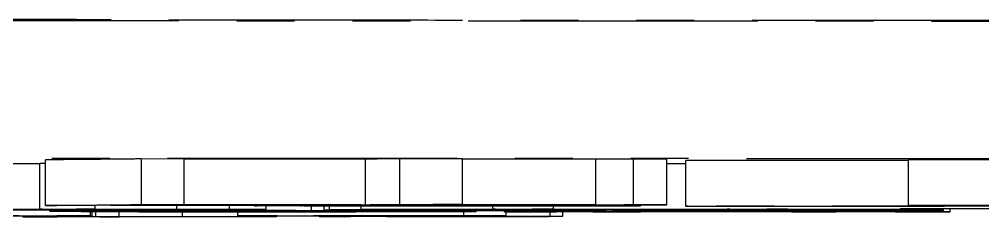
# Model space of a CAD drawing. Header units: millimetres. Extents: x 2687 to 4367, y 1046 to 2234.
# Drawn here: x 3437.37 to 3458.51, y 1266.91 to 1271.24 of the extents above; entities that cross this region are included whole.
import ezdxf

# ---------------------------------------------------------------- set-up
doc = ezdxf.new("R2010")
doc.units = ezdxf.units.MM
doc.linetypes.add('PHANTOM', pattern=[12.7, 6.35, -1.27, 1.27, -1.27, 1.27, -1.27])

msp = doc.modelspace()

# ---------------------------------------------------------------- linework, layer by layer
at = {"color": 7, "linetype": 'PHANTOM', "lineweight": 25}
for p, q in [((3437.943, 1267.157), (3437.943, 1268.157)), ((3440.984, 1268.174), (3440.044, 1268.176)), ((3440.044, 1268.176), (3440.044, 1267.176)), ((3444.963, 1268.172), (3440.984, 1268.174)), ((3440.984, 1267.174), (3440.984, 1268.174)), ((3444.963, 1267.172), (3444.963, 1268.172)), ((3447.095, 1268.178), (3445.715, 1268.18)), ((3445.715, 1267.18), (3445.715, 1268.18)), ((3447.095, 1267.178), (3447.095, 1268.178)), ((3450.02, 1268.17), (3447.095, 1268.171)), ((3450.847, 1268.171), (3450.02, 1268.17)), ((3450.02, 1267.17), (3450.02, 1268.17)), ((3451.577, 1268.169), (3450.847, 1268.171)), ((3450.847, 1267.171), (3450.847, 1268.171)), ((3451.577, 1267.169), (3451.577, 1268.169)), ((3451.989, 1267.142), (3451.989, 1268.142)), ((3460.948, 1268.151), (3456.879, 1268.157)), ((3456.879, 1267.157), (3456.879, 1268.157)), ((3437.819, 1268.068), (3436.258, 1268.068)), ((3437.943, 1268.075), (3437.819, 1268.075)), ((3437.819, 1267.075), (3437.819, 1268.075)), ((3451.989, 1268.072), (3451.577, 1268.072)), ((3434.178, 1267.065), (3441.171, 1267.065)), ((3435.854, 1267.068), (3437.876, 1267.068)), ((3440.824, 1267.067), (3435.969, 1267.067)), ((3437.472, 1267.064), (3436.085, 1267.064)), ((3437.53, 1267.05), (3436.836, 1267.049)), ((3437.183, 1267.06), (3437.472, 1267.064)), ((3437.472, 1267.06), (3441.055, 1267.06)), ((3438.917, 1267.06), (3437.53, 1267.06)), ((3437.53, 1267.06), (3437.53, 1267.05)), ((3437.819, 1267.075), (3439.032, 1267.074)), ((3439.063, 1267.157), (3437.943, 1267.157)), ((3438.041, 1267.028), (3438.041, 1267.06)), ((3442.789, 1267.064), (3438.57, 1267.064)), ((3439.032, 1267.074), (3438.628, 1267.073)), ((3438.628, 1267.073), (3438.628, 1267.068)), ((3438.628, 1267.068), (3440.824, 1267.068)), ((3438.917, 1267.05), (3438.917, 1267.06)), ((3439.61, 1267.051), (3438.917, 1267.05)), ((3438.934, 1266.928), (3438.934, 1267.05)), ((3438.971, 1266.928), (3438.971, 1267.05)), ((3439.032, 1267.074), (3439.032, 1267.157)), ((3439.046, 1266.911), (3439.046, 1267.05)), ((3439.281, 1267.159), (3439.063, 1267.157)), ((3443.327, 1267.157), (3439.281, 1267.159)), ((3440.067, 1267.167), (3439.374, 1267.16)), ((3439.374, 1267.16), (3443.419, 1267.158)), ((3439.558, 1266.91), (3439.558, 1267.049)), ((3441.113, 1267.06), (3439.61, 1267.06)), ((3439.61, 1267.06), (3439.61, 1267.051)), ((3439.61, 1267.05), (3439.61, 1267.051)), ((3439.61, 1267.049), (3439.61, 1267.05)), ((3440.044, 1267.176), (3440.984, 1267.174)), ((3444.113, 1267.165), (3440.067, 1267.167)), ((3440.825, 1267.174), (3440.16, 1267.167)), ((3440.16, 1267.167), (3444.205, 1267.165)), ((3440.824, 1267.073), (3440.824, 1267.158)), ((3440.824, 1267.068), (3440.824, 1267.073)), ((3440.824, 1267.073), (3441.98, 1267.072)), ((3441.575, 1267.067), (3440.824, 1267.066)), ((3440.824, 1267.066), (3440.824, 1267.067)), ((3444.87, 1267.172), (3440.825, 1267.174)), ((3440.949, 1266.911), (3440.949, 1267.048)), ((3440.984, 1267.174), (3444.963, 1267.172)), ((3441.055, 1267.06), (3441.055, 1267.064)), ((3441.055, 1267.06), (3441.46, 1267.062)), ((3441.113, 1267.051), (3441.113, 1267.06)), ((3441.171, 1267.065), (3441.171, 1267.067)), ((3441.171, 1267.065), (3441.864, 1267.066)), ((3441.46, 1267.062), (3441.46, 1267.064)), ((3441.46, 1267.062), (3442.269, 1267.06)), ((3441.98, 1267.072), (3441.517, 1267.071)), ((3441.517, 1267.071), (3441.519, 1267.071)), ((3441.575, 1267.067), (3441.575, 1267.071)), ((3441.864, 1267.066), (3441.864, 1267.072)), ((3441.864, 1267.066), (3442.789, 1267.064)), ((3442.269, 1267.06), (3441.864, 1267.059)), ((3441.864, 1267.059), (3441.864, 1267.05)), ((3441.866, 1267.05), (3441.866, 1267.059)), ((3441.98, 1267.072), (3441.98, 1267.158)), ((3442.163, 1266.929), (3442.163, 1267.06)), ((3442.269, 1267.06), (3442.269, 1267.064)), ((3442.529, 1267.158), (3442.529, 1267.149)), ((3442.584, 1267.15), (3442.584, 1267.158)), ((3442.584, 1267.15), (3443.327, 1267.157)), ((3442.668, 1267.044), (3442.668, 1267.064)), ((3442.718, 1267.015), (3442.718, 1267.064)), ((3442.789, 1267.064), (3442.789, 1267.157)), ((3443.419, 1267.158), (3444.113, 1267.165)), ((3443.419, 1267.165), (3443.419, 1267.158)), ((3444.269, 1267.157), (3443.573, 1267.15)), ((3448.952, 1267.144), (3443.691, 1267.147)), ((3443.782, 1267.043), (3443.782, 1267.147)), ((3444.06, 1267.053), (3444.06, 1267.147)), ((3444.118, 1267.053), (3444.06, 1267.053)), ((3444.176, 1267.061), (3444.176, 1267.146)), ((3444.696, 1267.06), (3444.176, 1267.061)), ((3444.176, 1267.061), (3447.817, 1267.061)), ((3444.205, 1267.165), (3444.87, 1267.172)), ((3444.205, 1267.172), (3444.205, 1267.165)), ((3444.213, 1267.148), (3444.213, 1267.156)), ((3444.213, 1267.148), (3448.867, 1267.146)), ((3448.451, 1267.155), (3444.269, 1267.157)), ((3445.055, 1267.164), (3444.362, 1267.158)), ((3444.362, 1267.158), (3448.543, 1267.156)), ((3444.579, 1267.042), (3444.579, 1267.06)), ((3445.332, 1267.048), (3444.811, 1267.049)), ((3444.811, 1267.049), (3450.244, 1267.049)), ((3444.869, 1267.072), (3444.869, 1267.146)), ((3445.332, 1267.071), (3444.869, 1267.072)), ((3444.869, 1267.072), (3447.817, 1267.072)), ((3449.237, 1267.162), (3445.055, 1267.164)), ((3445.813, 1267.171), (3445.148, 1267.165)), ((3445.148, 1267.165), (3449.329, 1267.163)), ((3445.967, 1267.071), (3445.332, 1267.071)), ((3445.457, 1267.044), (3446.096, 1267.036)), ((3445.715, 1267.18), (3447.095, 1267.178)), ((3449.995, 1267.169), (3445.813, 1267.171)), ((3446.445, 1267.177), (3445.905, 1267.172)), ((3445.905, 1267.172), (3450.02, 1267.17)), ((3447.817, 1267.071), (3445.967, 1267.071)), ((3448.221, 1267.061), (3446.083, 1267.061)), ((3446.096, 1267.061), (3446.096, 1267.036)), ((3447.095, 1267.178), (3446.445, 1267.177)), ((3456.716, 1267.049), (3446.718, 1267.049)), ((3447.181, 1267.055), (3450.244, 1267.055)), ((3447.643, 1267.054), (3447.181, 1267.055)), ((3447.39, 1267.027), (3447.39, 1267.049)), ((3448.279, 1267.054), (3447.643, 1267.054)), ((3447.759, 1267.076), (3447.759, 1267.145)), ((3447.759, 1267.076), (3449.088, 1267.075)), ((3447.817, 1267.061), (3447.817, 1267.071)), ((3448.013, 1267.015), (3448.013, 1267.049)), ((3448.256, 1267.015), (3448.256, 1267.049)), ((3448.266, 1267.153), (3448.451, 1267.155)), ((3448.266, 1267.153), (3448.266, 1267.155)), ((3449.386, 1267.153), (3448.266, 1267.153)), ((3450.244, 1267.054), (3448.279, 1267.054)), ((3448.543, 1267.156), (3449.237, 1267.162)), ((3448.543, 1267.162), (3448.543, 1267.156)), ((3449.088, 1267.075), (3448.626, 1267.074)), ((3448.626, 1267.074), (3448.626, 1267.072)), ((3448.626, 1267.072), (3452.96, 1267.072)), ((3452.96, 1267.071), (3448.626, 1267.071)), ((3448.626, 1267.071), (3448.626, 1267.068)), ((3452.96, 1267.068), (3448.626, 1267.068)), ((3448.626, 1267.068), (3448.626, 1267.065)), ((3448.626, 1267.068), (3452.96, 1267.068)), ((3448.626, 1267.065), (3452.96, 1267.065)), ((3452.96, 1267.064), (3448.626, 1267.064)), ((3448.626, 1267.064), (3448.626, 1267.061)), ((3448.626, 1267.061), (3452.96, 1267.061)), ((3448.867, 1267.146), (3448.867, 1267.153)), ((3449.088, 1267.075), (3449.088, 1267.153)), ((3449.146, 1267.016), (3449.146, 1267.049)), ((3449.146, 1267.016), (3452.299, 1267.043)), ((3452.382, 1267.061), (3449.261, 1267.061)), ((3449.329, 1267.163), (3449.995, 1267.169)), ((3449.329, 1267.169), (3449.329, 1267.163)), ((3450.02, 1267.17), (3450.847, 1267.171)), ((3450.186, 1267.06), (3450.186, 1267.061)), ((3450.186, 1267.06), (3451.515, 1267.059)), ((3450.244, 1267.049), (3450.244, 1267.054)), ((3450.434, 1267.153), (3450.77, 1267.152)), ((3450.847, 1267.171), (3451.577, 1267.169)), ((3451.577, 1267.169), (3450.86, 1267.168)), ((3452.622, 1267.04), (3450.926, 1267.026)), ((3451.515, 1267.059), (3450.995, 1267.058)), ((3450.995, 1267.058), (3450.995, 1267.055)), ((3450.995, 1267.055), (3452.555, 1267.055)), ((3454.289, 1267.054), (3450.995, 1267.054)), ((3450.995, 1267.054), (3450.995, 1267.049)), ((3450.995, 1267.049), (3454.636, 1267.049)), ((3451.001, 1267.145), (3451.001, 1267.168)), ((3451.515, 1267.059), (3451.515, 1267.061)), ((3452.038, 1267.141), (3451.989, 1267.142)), ((3452.299, 1267.043), (3452.299, 1267.049)), ((3452.299, 1267.043), (3453.509, 1267.044)), ((3452.555, 1267.055), (3452.555, 1267.064)), ((3452.555, 1267.055), (3453.249, 1267.056)), ((3452.703, 1267.04), (3452.622, 1267.04)), ((3454.318, 1267.026), (3452.703, 1267.04)), ((3457.468, 1267.061), (3452.729, 1267.061)), ((3452.902, 1267.076), (3454.231, 1267.075)), ((3452.96, 1267.068), (3452.96, 1267.071)), ((3452.96, 1267.065), (3452.96, 1267.068)), ((3452.96, 1267.061), (3452.96, 1267.064)), ((3453.249, 1267.056), (3454.289, 1267.054)), ((3453.509, 1267.044), (3453.509, 1267.049)), ((3453.509, 1267.044), (3456.581, 1267.017)), ((3454.231, 1267.075), (3453.769, 1267.074)), ((3453.769, 1267.074), (3453.769, 1267.072)), ((3453.769, 1267.072), (3455.098, 1267.072)), ((3456.948, 1267.071), (3453.769, 1267.071)), ((3453.769, 1267.071), (3453.769, 1267.061)), ((3453.769, 1267.061), (3455.156, 1267.061)), ((3454.636, 1267.049), (3454.636, 1267.061)), ((3454.636, 1267.049), (3455.503, 1267.051)), ((3455.098, 1267.072), (3455.849, 1267.074)), ((3455.156, 1267.061), (3455.156, 1267.071)), ((3455.156, 1267.061), (3456.138, 1267.063)), ((3455.503, 1267.051), (3456.716, 1267.049)), ((3455.849, 1267.074), (3456.948, 1267.071)), ((3456.138, 1267.063), (3456.138, 1267.071)), ((3456.138, 1267.063), (3457.468, 1267.061)), ((3456.581, 1267.017), (3456.581, 1267.049)), ((3457.023, 1267.155), (3456.879, 1267.157)), ((3456.879, 1267.157), (3460.948, 1267.151)), ((3456.948, 1267.071), (3456.948, 1267.084)), ((3457.468, 1267.061), (3457.468, 1267.082)), ((3457.552, 1267.015), (3457.552, 1267.081)), ((3457.641, 1267.056), (3457.641, 1267.081)), ((3457.641, 1267.056), (3457.641, 1267.055)), ((3457.794, 1267.015), (3457.794, 1267.081)), ((3460.704, 1267.15), (3458.5, 1267.153)), ((3436.513, 1266.928), (3438.934, 1266.928)), ((3438.222, 1266.911), (3437.37, 1266.927)), ((3437.445, 1266.91), (3437.445, 1266.925)), ((3437.482, 1266.909), (3437.445, 1266.91)), ((3437.445, 1266.91), (3437.805, 1266.91)), ((3442.789, 1266.91), (3437.482, 1266.909)), ((3437.805, 1266.91), (3437.805, 1266.918)), ((3438.195, 1266.927), (3439.046, 1266.911)), ((3438.971, 1266.928), (3438.611, 1266.928)), ((3438.934, 1266.928), (3438.971, 1266.928)), ((3439.558, 1266.91), (3440.949, 1266.911)), ((3442.163, 1266.929), (3447.12, 1266.932)), ((3442.231, 1266.929), (3442.163, 1266.929)), ((3442.483, 1266.929), (3442.231, 1266.929)), ((3442.75, 1266.915), (3443.02, 1266.915)), ((3443.02, 1266.915), (3442.789, 1266.91)), ((3444.617, 1266.913), (3443.028, 1266.928)), ((3443.297, 1267.026), (3443.297, 1267.027)), ((3443.297, 1267.027), (3447.39, 1267.027)), ((3443.782, 1267.026), (3443.297, 1267.026)), ((3443.837, 1266.928), (3444.527, 1266.922)), ((3443.947, 1266.911), (3443.947, 1266.919)), ((3444.015, 1266.911), (3443.947, 1266.911)), ((3443.947, 1266.911), (3444.25, 1266.911)), ((3449.171, 1266.913), (3444.015, 1266.911)), ((3445.619, 1266.93), (3444.203, 1266.929)), ((3444.25, 1266.911), (3444.25, 1266.916)), ((3444.527, 1266.922), (3444.527, 1266.93)), ((3444.527, 1266.922), (3445.993, 1266.922)), ((3446.058, 1266.922), (3444.592, 1266.921)), ((3444.592, 1266.921), (3445.427, 1266.913)), ((3444.753, 1267.018), (3444.753, 1267.024)), ((3445.427, 1266.913), (3445.427, 1266.921)), ((3446.096, 1267.036), (3445.61, 1267.036)), ((3445.97, 1266.912), (3445.97, 1266.922)), ((3445.97, 1266.912), (3447.284, 1266.913)), ((3446.096, 1267.024), (3446.096, 1267.015)), ((3446.731, 1266.925), (3446.665, 1266.926)), ((3446.665, 1266.926), (3446.968, 1266.926)), ((3446.968, 1266.926), (3447.623, 1266.919)), ((3447.39, 1267.026), (3446.986, 1267.026)), ((3447.12, 1266.932), (3447.12, 1267.026)), ((3447.12, 1266.932), (3448.052, 1266.928)), ((3447.32, 1266.919), (3447.276, 1266.92)), ((3447.284, 1266.913), (3447.284, 1266.92)), ((3447.623, 1266.919), (3447.32, 1266.919)), ((3447.39, 1267.027), (3447.39, 1267.026)), ((3448.052, 1266.928), (3447.823, 1266.928)), ((3448.013, 1267.013), (3448.013, 1267.015)), ((3448.013, 1267.015), (3448.256, 1267.015)), ((3451.007, 1267.013), (3448.013, 1267.013)), ((3448.052, 1266.928), (3448.052, 1267.013)), ((3449.019, 1266.918), (3449.019, 1267.013)), ((3449.019, 1266.918), (3449.295, 1266.918)), ((3449.295, 1266.918), (3449.171, 1266.913)), ((3449.295, 1266.918), (3449.295, 1267.013)), ((3450.764, 1267.024), (3450.036, 1267.018)), ((3454.399, 1267.024), (3450.764, 1267.024)), ((3450.764, 1267.015), (3450.764, 1267.024)), ((3450.764, 1267.015), (3451.007, 1267.015)), ((3450.926, 1267.026), (3454.318, 1267.026)), ((3451.007, 1267.015), (3451.007, 1267.024)), ((3451.007, 1267.015), (3451.007, 1267.013)), ((3454.315, 1267.015), (3454.315, 1267.024)), ((3454.315, 1267.013), (3454.315, 1267.015)), ((3454.315, 1267.015), (3454.639, 1267.015)), ((3457.794, 1267.013), (3454.315, 1267.013)), ((3455.205, 1267.017), (3454.399, 1267.024)), ((3454.639, 1267.015), (3454.639, 1267.022)), ((3457.552, 1267.015), (3457.794, 1267.015)), ((3457.794, 1267.015), (3457.794, 1267.013))]:
    msp.add_line(p, q, dxfattribs=at)
at = {"color": 7, "linetype": 'PHANTOM', "lineweight": 25, "flags": 128}
for points in [[(3504.369, 1271.049), (3504.325, 1271.054), (3503.969, 1271.065), (3503.259, 1271.076), (3502.198, 1271.086), (3500.792, 1271.097), (3499.047, 1271.107), (3496.973, 1271.117), (3494.579, 1271.126), (3491.878, 1271.135), (3488.883, 1271.144), (3485.608, 1271.152), (3482.071, 1271.16), (3478.289, 1271.167), (3474.281, 1271.174), (3470.066, 1271.18), (3465.667, 1271.185), (3461.103, 1271.19), (3456.399, 1271.193), (3451.578, 1271.197), (3446.664, 1271.199), (3441.68, 1271.201), (3436.653, 1271.202), (3431.608, 1271.202), (3426.568, 1271.201), (3421.56, 1271.2), (3416.608, 1271.198), (3411.737, 1271.195), (3406.971, 1271.192), (3402.335, 1271.187), (3397.85, 1271.182), (3393.54, 1271.177), (3389.426, 1271.171), (3385.529, 1271.164), (3381.867, 1271.156), (3378.459, 1271.148), (3375.323, 1271.14), (3372.473, 1271.131), (3369.924, 1271.122), (3367.688, 1271.112), (3365.778, 1271.102), (3364.201, 1271.092), (3362.967, 1271.081), (3362.081, 1271.071), (3361.547, 1271.06), (3361.369, 1271.049), (3361.369, 1271.049)], [(3438.069, 1271.225), (3437.892, 1271.223), (3437.373, 1271.22), (3436.546, 1271.218), (3435.469, 1271.216), (3434.215, 1271.215), (3432.869, 1271.214), (3431.524, 1271.215), (3430.269, 1271.216), (3429.192, 1271.218), (3428.366, 1271.22), (3427.847, 1271.223), (3427.669, 1271.225), (3427.847, 1271.228), (3428.366, 1271.231), (3429.192, 1271.233), (3430.269, 1271.235), (3431.524, 1271.236), (3432.869, 1271.237), (3434.215, 1271.236), (3435.469, 1271.235), (3436.546, 1271.233), (3437.373, 1271.231), (3437.892, 1271.228), (3438.069, 1271.225)], [(3456.692, 1267.087), (3456.878, 1267.089), (3457.416, 1267.091), (3458.255, 1267.093), (3459.313, 1267.094), (3460.484, 1267.095), (3461.656, 1267.094), (3462.713, 1267.093), (3463.552, 1267.091), (3464.091, 1267.089), (3464.277, 1267.087), (3464.091, 1267.084), (3463.552, 1267.082), (3462.713, 1267.08), (3461.656, 1267.079), (3460.484, 1267.079), (3459.313, 1267.079), (3458.255, 1267.08), (3457.416, 1267.082), (3456.878, 1267.084), (3456.692, 1267.087)], [(3457.513, 1267.087), (3457.692, 1267.089), (3458.208, 1267.091), (3458.999, 1267.092), (3459.968, 1267.093), (3461, 1267.093), (3461.97, 1267.092), (3462.761, 1267.091), (3463.277, 1267.089), (3463.456, 1267.087), (3463.277, 1267.084), (3462.761, 1267.083), (3461.97, 1267.081), (3461, 1267.08), (3459.968, 1267.08), (3458.999, 1267.081), (3458.208, 1267.083), (3457.692, 1267.084), (3457.513, 1267.087)]]:
    msp.add_lwpolyline(points, dxfattribs=at)
at = {"color": 7, "linetype": 'PHANTOM', "lineweight": 25}
for points, knots in [([(3438.673, 1271.23), (3438.409, 1271.231), (3437.868, 1271.234), (3436.45, 1271.237), (3434.734, 1271.238), (3432.869, 1271.239), (3431.005, 1271.238), (3429.289, 1271.237), (3427.871, 1271.234), (3427.33, 1271.231), (3427.065, 1271.23)], [0, 0, 0, 0, 0.122089, 0.25, 0.377911, 0.5, 0.622089, 0.75, 0.877911, 1, 1, 1, 1]), ([(3447.003, 1271.215), (3446.1, 1271.216), (3444.263, 1271.217), (3441.85, 1271.22), (3439.86, 1271.225), (3439.064, 1271.228), (3438.673, 1271.23)], [0, 0, 0, 0, 0.245796, 0.5, 0.754204, 1, 1, 1, 1]), ([(3510.595, 1271.079), (3510.068, 1271.085), (3509.006, 1271.095), (3506.467, 1271.111), (3503.198, 1271.127), (3499.136, 1271.142), (3494.324, 1271.156), (3488.831, 1271.169), (3482.738, 1271.18), (3476.135, 1271.191), (3469.156, 1271.199), (3461.914, 1271.206), (3454.537, 1271.212), (3449.499, 1271.214), (3447.003, 1271.215)], [0, 0, 0, 0, 0.0799588, 0.1613715, 0.2441424, 0.3288926, 0.4142166, 0.5, 0.5857784, 0.6711024, 0.7558576, 0.8386237, 0.9200388, 1, 1, 1, 1]), ([(3364.424, 1268.052), (3364.472, 1268.055), (3364.578, 1268.063), (3365.448, 1268.076), (3366.929, 1268.09), (3369.104, 1268.103), (3371.935, 1268.117), (3375.449, 1268.129), (3379.603, 1268.142), (3384.346, 1268.153), (3389.608, 1268.163), (3395.299, 1268.172), (3401.322, 1268.179), (3407.545, 1268.185), (3413.911, 1268.19), (3420.263, 1268.193), (3426.602, 1268.195), (3432.869, 1268.196), (3439.137, 1268.195), (3445.475, 1268.193), (3451.828, 1268.19), (3458.194, 1268.185), (3464.417, 1268.179), (3470.439, 1268.172), (3476.131, 1268.163), (3481.393, 1268.153), (3486.136, 1268.142), (3490.29, 1268.129), (3493.804, 1268.117), (3496.635, 1268.103), (3498.81, 1268.09), (3500.291, 1268.076), (3501.162, 1268.063), (3501.269, 1268.055), (3501.317, 1268.052)], [0, 0, 0, 0, 0.023828, 0.053273, 0.084485, 0.115699, 0.147957, 0.180726, 0.213842, 0.247136, 0.28043, 0.313546, 0.346314, 0.378573, 0.409785, 0.440999, 0.470442, 0.499888, 0.529332, 0.558778, 0.58999, 0.621203, 0.653462, 0.68623, 0.719347, 0.752641, 0.785934, 0.819051, 0.851819, 0.884078, 0.915289, 0.946503, 0.975948, 1, 1, 1, 1]), ([(3440.044, 1268.176), (3439.913, 1268.175), (3439.537, 1268.171), (3438.848, 1268.164), (3438.245, 1268.159), (3437.943, 1268.157)], [0, 0, 0, 0, 0.212583, 0.606196, 1, 1, 1, 1]), ([(3445.715, 1268.18), (3445.653, 1268.179), (3445.527, 1268.178), (3445.279, 1268.175), (3445.084, 1268.174), (3444.963, 1268.172)], [0, 0, 0, 0, 0.272745, 0.545491, 1, 1, 1, 1]), ([(3456.879, 1268.143), (3455.993, 1268.142), (3454.4, 1268.141), (3452.73, 1268.141), (3451.989, 1268.142)], [0, 0, 0, 0, 0.55606, 1, 1, 1, 1]), ([(3438.57, 1267.064), (3438.447, 1267.064), (3438.201, 1267.063), (3437.827, 1267.062), (3437.612, 1267.061), (3437.472, 1267.06)], [0, 0, 0, 0, 0.2597624, 0.5194021, 1, 1, 1, 1]), ([(3437.875, 1267.069), (3437.874, 1267.069), (3437.873, 1267.071), (3437.865, 1267.073), (3437.836, 1267.074), (3437.819, 1267.075)], [0, 0, 0, 0, 0.167053, 0.501629, 1, 1, 1, 1]), ([(3437.943, 1267.157), (3438.108, 1267.158), (3438.579, 1267.162), (3439.3, 1267.168), (3439.796, 1267.174), (3440.044, 1267.176)], [0, 0, 0, 0, 0.212581, 0.606192, 1, 1, 1, 1]), ([(3438.041, 1267.028), (3438.069, 1267.03), (3438.142, 1267.033), (3438.896, 1267.038), (3440.048, 1267.041), (3441.125, 1267.043), (3442.047, 1267.044), (3442.565, 1267.044), (3442.668, 1267.044)], [0, 0, 0, 0, 0.211208, 0.543916, 0.70607, 0.836311, 0.967456, 1, 1, 1, 1]), ([(3442.617, 1267.042), (3442.378, 1267.042), (3441.906, 1267.042), (3441.155, 1267.041), (3440.349, 1267.039), (3439.712, 1267.036), (3439.425, 1267.032), (3439.397, 1267.029), (3439.383, 1267.028)], [0, 0, 0, 0, 0.087728, 0.173959, 0.328461, 0.554861, 0.777023, 1, 1, 1, 1]), ([(3439.61, 1267.05), (3439.776, 1267.05), (3440.106, 1267.05), (3440.492, 1267.05), (3440.765, 1267.05), (3440.907, 1267.05), (3441.009, 1267.05), (3441.071, 1267.05), (3441.106, 1267.05), (3441.11, 1267.05), (3441.113, 1267.051)], [0, 0, 0, 0, 0.291265, 0.577908, 0.673859, 0.770575, 0.821169, 0.872133, 0.929983, 1, 1, 1, 1]), ([(3440.882, 1267.047), (3440.847, 1267.048), (3440.781, 1267.048), (3440.483, 1267.049), (3440.086, 1267.049), (3439.764, 1267.049), (3439.61, 1267.049)], [0, 0, 0, 0, 0.215567, 0.407136, 0.716043, 1, 1, 1, 1]), ([(3441.864, 1267.05), (3441.861, 1267.05), (3441.856, 1267.049), (3441.676, 1267.049), (3441.357, 1267.048), (3441.06, 1267.048), (3440.882, 1267.047)], [0, 0, 0, 0, 0.273904, 0.481798, 0.689877, 1, 1, 1, 1]), ([(3441.527, 1267.069), (3441.531, 1267.069), (3441.539, 1267.068), (3441.563, 1267.067), (3441.575, 1267.067)], [0, 0, 0, 0, 0.499804, 1, 1, 1, 1]), ([(3443.691, 1267.147), (3443.496, 1267.147), (3443.173, 1267.147), (3442.793, 1267.148), (3442.584, 1267.148), (3442.503, 1267.149), (3442.554, 1267.15), (3442.584, 1267.15)], [0, 0, 0, 0, 0.2631806, 0.4361155, 0.6100885, 0.7625762, 1, 1, 1, 1]), ([(3445.61, 1267.036), (3445.403, 1267.037), (3445.099, 1267.039), (3444.325, 1267.041), (3443.534, 1267.042), (3442.917, 1267.042), (3442.617, 1267.042)], [0, 0, 0, 0, 0.421189, 0.615596, 0.812628, 1, 1, 1, 1]), ([(3442.668, 1267.044), (3442.805, 1267.044), (3443.067, 1267.044), (3443.438, 1267.043), (3443.667, 1267.043), (3443.782, 1267.043)], [0, 0, 0, 0, 0.356459, 0.676253, 1, 1, 1, 1]), ([(3443.573, 1267.15), (3443.546, 1267.15), (3443.517, 1267.15), (3443.559, 1267.149), (3443.562, 1267.149)], [0, 0, 0, 0, 0.9326989, 1, 1, 1, 1]), ([(3443.616, 1267.149), (3443.653, 1267.149), (3443.743, 1267.149), (3443.962, 1267.148), (3444.131, 1267.148), (3444.213, 1267.148)], [0, 0, 0, 0, 0.2728768, 0.6483328, 1, 1, 1, 1]), ([(3443.782, 1267.043), (3443.847, 1267.043), (3443.978, 1267.043), (3444.238, 1267.043), (3444.443, 1267.043), (3444.579, 1267.042)], [0, 0, 0, 0, 0.251708, 0.503436, 1, 1, 1, 1]), ([(3444.06, 1267.053), (3444.656, 1267.054), (3445.688, 1267.055), (3447.151, 1267.057), (3447.826, 1267.059), (3448.221, 1267.061)], [0, 0, 0, 0, 0.36202, 0.626364, 1, 1, 1, 1]), ([(3449.261, 1267.061), (3448.86, 1267.059), (3447.851, 1267.056), (3445.965, 1267.054), (3444.565, 1267.053), (3444.118, 1267.053)], [0, 0, 0, 0, 0.3105248, 0.7800713, 1, 1, 1, 1]), ([(3444.579, 1267.042), (3444.71, 1267.043), (3444.964, 1267.043), (3445.27, 1267.043), (3445.397, 1267.044), (3445.457, 1267.044)], [0, 0, 0, 0, 0.356531, 0.696322, 1, 1, 1, 1]), ([(3446.083, 1267.061), (3445.916, 1267.061), (3445.6, 1267.061), (3445.135, 1267.06), (3444.843, 1267.06), (3444.696, 1267.06)], [0, 0, 0, 0, 0.35686, 0.67714, 1, 1, 1, 1]), ([(3444.963, 1267.172), (3445.037, 1267.173), (3445.185, 1267.175), (3445.438, 1267.177), (3445.609, 1267.179), (3445.715, 1267.18)], [0, 0, 0, 0, 0.272744, 0.545492, 1, 1, 1, 1]), ([(3446.718, 1267.049), (3446.552, 1267.049), (3446.235, 1267.049), (3445.771, 1267.048), (3445.478, 1267.048), (3445.332, 1267.048)], [0, 0, 0, 0, 0.35686, 0.67714, 1, 1, 1, 1]), ([(3447.817, 1267.072), (3447.815, 1267.072), (3447.812, 1267.073), (3447.798, 1267.074), (3447.773, 1267.075), (3447.759, 1267.076)], [0, 0, 0, 0, 0.279578, 0.559168, 1, 1, 1, 1]), ([(3448.867, 1267.146), (3448.957, 1267.146), (3449.121, 1267.146), (3449.35, 1267.146), (3449.528, 1267.146), (3449.788, 1267.147), (3450.003, 1267.149), (3450.266, 1267.151), (3450.434, 1267.153)], [0, 0, 0, 0, 0.07162, 0.1296989, 0.1878581, 0.251244, 0.5231342, 1, 1, 1, 1]), ([(3451.001, 1267.145), (3450.837, 1267.145), (3450.559, 1267.144), (3449.973, 1267.144), (3449.442, 1267.144), (3449.093, 1267.144), (3448.952, 1267.144)], [0, 0, 0, 0, 0.312528, 0.530177, 0.809183, 1, 1, 1, 1]), ([(3450.86, 1267.168), (3450.712, 1267.167), (3450.415, 1267.164), (3449.906, 1267.159), (3449.579, 1267.155), (3449.386, 1267.153)], [0, 0, 0, 0, 0.289148, 0.578294, 1, 1, 1, 1]), ([(3450.244, 1267.055), (3450.242, 1267.055), (3450.239, 1267.057), (3450.222, 1267.058), (3450.198, 1267.059), (3450.186, 1267.06)], [0, 0, 0, 0, 0.3931299, 0.6965162, 1, 1, 1, 1]), ([(3450.77, 1267.152), (3450.701, 1267.152), (3450.567, 1267.15), (3450.43, 1267.149), (3450.536, 1267.147), (3450.793, 1267.146), (3450.971, 1267.145), (3451.001, 1267.145)], [0, 0, 0, 0, 0.288401, 0.554678, 0.756949, 0.959056, 1, 1, 1, 1]), ([(3451.989, 1267.142), (3452.658, 1267.141), (3453.911, 1267.141), (3455.726, 1267.142), (3457.77, 1267.144), (3459.426, 1267.147), (3460.376, 1267.149), (3460.704, 1267.15)], [0, 0, 0, 0, 0.198997, 0.37265, 0.545625, 0.843257, 1, 1, 1, 1]), ([(3461.551, 1267.149), (3461.128, 1267.148), (3460.062, 1267.145), (3457.839, 1267.142), (3454.899, 1267.14), (3452.989, 1267.141), (3452.038, 1267.141)], [0, 0, 0, 0, 0.185716, 0.467958, 0.734859, 1, 1, 1, 1]), ([(3456.601, 1267.054), (3455.99, 1267.054), (3454.765, 1267.055), (3453.258, 1267.058), (3452.64, 1267.06), (3452.382, 1267.061)], [0, 0, 0, 0, 0.367157, 0.736287, 1, 1, 1, 1]), ([(3452.729, 1267.061), (3453.217, 1267.06), (3454.331, 1267.057), (3456.168, 1267.056), (3457.331, 1267.056), (3457.641, 1267.056)], [0, 0, 0, 0, 0.364385, 0.830851, 1, 1, 1, 1]), ([(3452.96, 1267.072), (3452.959, 1267.072), (3452.957, 1267.073), (3452.944, 1267.075), (3452.918, 1267.075), (3452.902, 1267.076)], [0, 0, 0, 0, 0.270825, 0.541657, 1, 1, 1, 1]), ([(3457.641, 1267.055), (3457.516, 1267.055), (3457.265, 1267.055), (3456.949, 1267.055), (3456.724, 1267.054), (3456.631, 1267.054), (3456.606, 1267.054), (3456.601, 1267.054)], [0, 0, 0, 0, 0.282135, 0.566109, 0.757606, 0.950164, 1, 1, 1, 1]), ([(3458.5, 1267.153), (3458.363, 1267.154), (3458.089, 1267.154), (3457.601, 1267.155), (3457.235, 1267.155), (3457.023, 1267.155)], [0, 0, 0, 0, 0.296385, 0.592978, 1, 1, 1, 1]), ([(3437.37, 1266.927), (3437.357, 1266.927), (3437.338, 1266.927), (3437.256, 1266.927), (3437.161, 1266.927), (3437.023, 1266.927), (3436.919, 1266.927), (3436.858, 1266.927)], [0, 0, 0, 0, 0.2826647, 0.4248628, 0.5676053, 0.7445144, 1, 1, 1, 1]), ([(3437.805, 1266.91), (3437.894, 1266.91), (3438.018, 1266.91), (3438.152, 1266.91), (3438.209, 1266.91), (3438.233, 1266.911), (3438.225, 1266.911), (3438.222, 1266.911)], [0, 0, 0, 0, 0.36734, 0.515297, 0.663697, 0.845087, 1, 1, 1, 1]), ([(3442.712, 1267.013), (3442.126, 1267.014), (3441.133, 1267.014), (3439.96, 1267.015), (3438.925, 1267.018), (3438.189, 1267.023), (3438.087, 1267.026), (3438.041, 1267.028)], [0, 0, 0, 0, 0.187422, 0.316972, 0.445984, 0.752119, 1, 1, 1, 1]), ([(3438.611, 1266.928), (3438.538, 1266.928), (3438.425, 1266.928), (3438.295, 1266.927), (3438.221, 1266.927), (3438.187, 1266.927), (3438.192, 1266.927), (3438.195, 1266.927)], [0, 0, 0, 0, 0.311431, 0.483158, 0.654996, 0.813001, 1, 1, 1, 1]), ([(3439.046, 1266.911), (3439.056, 1266.911), (3439.073, 1266.911), (3439.149, 1266.91), (3439.259, 1266.91), (3439.402, 1266.91), (3439.507, 1266.91), (3439.558, 1266.91)], [0, 0, 0, 0, 0.226887, 0.389122, 0.551824, 0.783972, 1, 1, 1, 1]), ([(3439.383, 1267.028), (3439.413, 1267.027), (3439.472, 1267.024), (3439.926, 1267.02), (3440.461, 1267.017), (3441.158, 1267.016), (3441.916, 1267.015), (3442.463, 1267.015), (3442.718, 1267.015)], [0, 0, 0, 0, 0.254742, 0.50973, 0.682774, 0.792634, 0.903219, 1, 1, 1, 1]), ([(3440.949, 1266.911), (3441.196, 1266.911), (3441.673, 1266.911), (3442.221, 1266.912), (3442.59, 1266.913), (3442.691, 1266.914), (3442.75, 1266.915)], [0, 0, 0, 0, 0.254501, 0.491089, 0.704746, 1, 1, 1, 1]), ([(3443.028, 1266.928), (3443.013, 1266.928), (3442.987, 1266.928), (3442.906, 1266.929), (3442.809, 1266.929), (3442.661, 1266.929), (3442.552, 1266.929), (3442.483, 1266.929)], [0, 0, 0, 0, 0.243865, 0.391737, 0.541046, 0.710969, 1, 1, 1, 1]), ([(3444.888, 1267.015), (3444.609, 1267.015), (3444.035, 1267.014), (3443.24, 1267.013), (3442.8, 1267.013), (3442.712, 1267.013)], [0, 0, 0, 0, 0.432658, 0.887677, 1, 1, 1, 1]), ([(3442.718, 1267.015), (3443.058, 1267.015), (3443.57, 1267.015), (3444.189, 1267.015), (3444.547, 1267.016), (3444.701, 1267.017), (3444.74, 1267.018), (3444.753, 1267.018)], [0, 0, 0, 0, 0.362877, 0.547963, 0.734409, 0.906428, 1, 1, 1, 1]), ([(3444.753, 1267.024), (3444.747, 1267.024), (3444.736, 1267.024), (3444.6, 1267.025), (3444.4, 1267.025), (3444.115, 1267.026), (3443.898, 1267.026), (3443.782, 1267.026)], [0, 0, 0, 0, 0.257856, 0.422334, 0.5883, 0.779578, 1, 1, 1, 1]), ([(3444.203, 1266.929), (3444.126, 1266.929), (3444.007, 1266.929), (3443.887, 1266.929), (3443.83, 1266.929), (3443.818, 1266.929), (3443.831, 1266.928), (3443.837, 1266.928)], [0, 0, 0, 0, 0.339866, 0.516986, 0.694619, 0.862206, 1, 1, 1, 1]), ([(3444.25, 1266.911), (3444.34, 1266.912), (3444.465, 1266.912), (3444.586, 1266.912), (3444.634, 1266.912), (3444.638, 1266.912), (3444.623, 1266.913), (3444.617, 1266.913)], [0, 0, 0, 0, 0.37884, 0.527566, 0.676229, 0.889817, 1, 1, 1, 1]), ([(3445.532, 1267.015), (3445.461, 1267.015), (3445.298, 1267.015), (3445.065, 1267.015), (3444.942, 1267.015), (3444.888, 1267.015)], [0, 0, 0, 0, 0.301306, 0.696717, 1, 1, 1, 1]), ([(3445.427, 1266.913), (3445.446, 1266.913), (3445.477, 1266.913), (3445.576, 1266.912), (3445.695, 1266.912), (3445.831, 1266.912), (3445.928, 1266.912), (3445.97, 1266.912)], [0, 0, 0, 0, 0.271137, 0.427796, 0.584166, 0.818016, 1, 1, 1, 1]), ([(3446.096, 1267.015), (3446.052, 1267.015), (3445.964, 1267.015), (3445.802, 1267.015), (3445.652, 1267.015), (3445.553, 1267.015), (3445.532, 1267.015)], [0, 0, 0, 0, 0.252541, 0.505388, 0.89895, 1, 1, 1, 1]), ([(3447.823, 1266.928), (3447.634, 1266.928), (3447.253, 1266.929), (3446.614, 1266.93), (3446.027, 1266.93), (3445.73, 1266.93), (3445.619, 1266.93)], [0, 0, 0, 0, 0.324948, 0.652823, 0.870839, 1, 1, 1, 1]), ([(3445.993, 1266.922), (3446.124, 1266.922), (3446.335, 1266.923), (3446.591, 1266.923), (3446.671, 1266.923), (3446.712, 1266.923)], [0, 0, 0, 0, 0.445329, 0.721777, 1, 1, 1, 1]), ([(3447.276, 1266.92), (3447.223, 1266.92), (3447.143, 1266.921), (3446.901, 1266.921), (3446.661, 1266.922), (3446.365, 1266.922), (3446.17, 1266.922), (3446.058, 1266.922)], [0, 0, 0, 0, 0.333895, 0.499037, 0.66578, 0.808284, 1, 1, 1, 1]), ([(3446.986, 1267.026), (3446.852, 1267.026), (3446.628, 1267.026), (3446.361, 1267.025), (3446.191, 1267.025), (3446.105, 1267.024), (3446.099, 1267.024), (3446.096, 1267.024)], [0, 0, 0, 0, 0.277602, 0.465557, 0.653489, 0.849158, 1, 1, 1, 1]), ([(3446.764, 1266.924), (3446.765, 1266.924), (3446.8, 1266.924), (3446.767, 1266.925), (3446.736, 1266.925), (3446.731, 1266.925)], [0, 0, 0, 0, 0.02619, 0.843378, 1, 1, 1, 1]), ([(3447.284, 1266.913), (3447.574, 1266.913), (3448.075, 1266.913), (3448.59, 1266.915), (3448.902, 1266.916), (3448.977, 1266.917), (3449.019, 1266.918)], [0, 0, 0, 0, 0.295552, 0.509146, 0.721996, 1, 1, 1, 1]), ([(3448.256, 1267.015), (3448.379, 1267.015), (3448.59, 1267.015), (3448.846, 1267.015), (3449.031, 1267.016), (3449.105, 1267.016), (3449.138, 1267.016), (3449.146, 1267.016)], [0, 0, 0, 0, 0.268165, 0.456817, 0.645375, 0.906381, 1, 1, 1, 1]), ([(3450.036, 1267.018), (3450.025, 1267.018), (3450.004, 1267.018), (3449.971, 1267.017), (3449.962, 1267.017), (3449.955, 1267.017)], [0, 0, 0, 0, 0.25022, 0.500508, 1, 1, 1, 1]), ([(3449.955, 1267.017), (3449.964, 1267.016), (3449.978, 1267.016), (3450.057, 1267.015), (3450.153, 1267.015), (3450.307, 1267.015), (3450.518, 1267.015), (3450.679, 1267.015), (3450.764, 1267.015)], [0, 0, 0, 0, 0.284135, 0.450473, 0.560568, 0.671794, 0.825494, 1, 1, 1, 1]), ([(3454.639, 1267.015), (3454.725, 1267.015), (3454.866, 1267.015), (3455.035, 1267.015), (3455.142, 1267.015), (3455.215, 1267.015), (3455.266, 1267.015), (3455.279, 1267.016), (3455.286, 1267.016)], [0, 0, 0, 0, 0.2571295, 0.4181259, 0.5154186, 0.6135569, 0.7719613, 1, 1, 1, 1]), ([(3455.286, 1267.016), (3455.285, 1267.016), (3455.282, 1267.016), (3455.267, 1267.017), (3455.23, 1267.017), (3455.205, 1267.017)], [0, 0, 0, 0, 0.25103, 0.502225, 1, 1, 1, 1]), ([(3456.581, 1267.017), (3456.623, 1267.016), (3456.707, 1267.016), (3456.893, 1267.015), (3457.153, 1267.015), (3457.38, 1267.015), (3457.514, 1267.015), (3457.552, 1267.015)], [0, 0, 0, 0, 0.2538701, 0.5095964, 0.7152017, 0.9203422, 1, 1, 1, 1])]:
    msp.add_open_spline(points, degree=3, knots=knots, dxfattribs=at)

doc.saveas('drawing.dxf')
